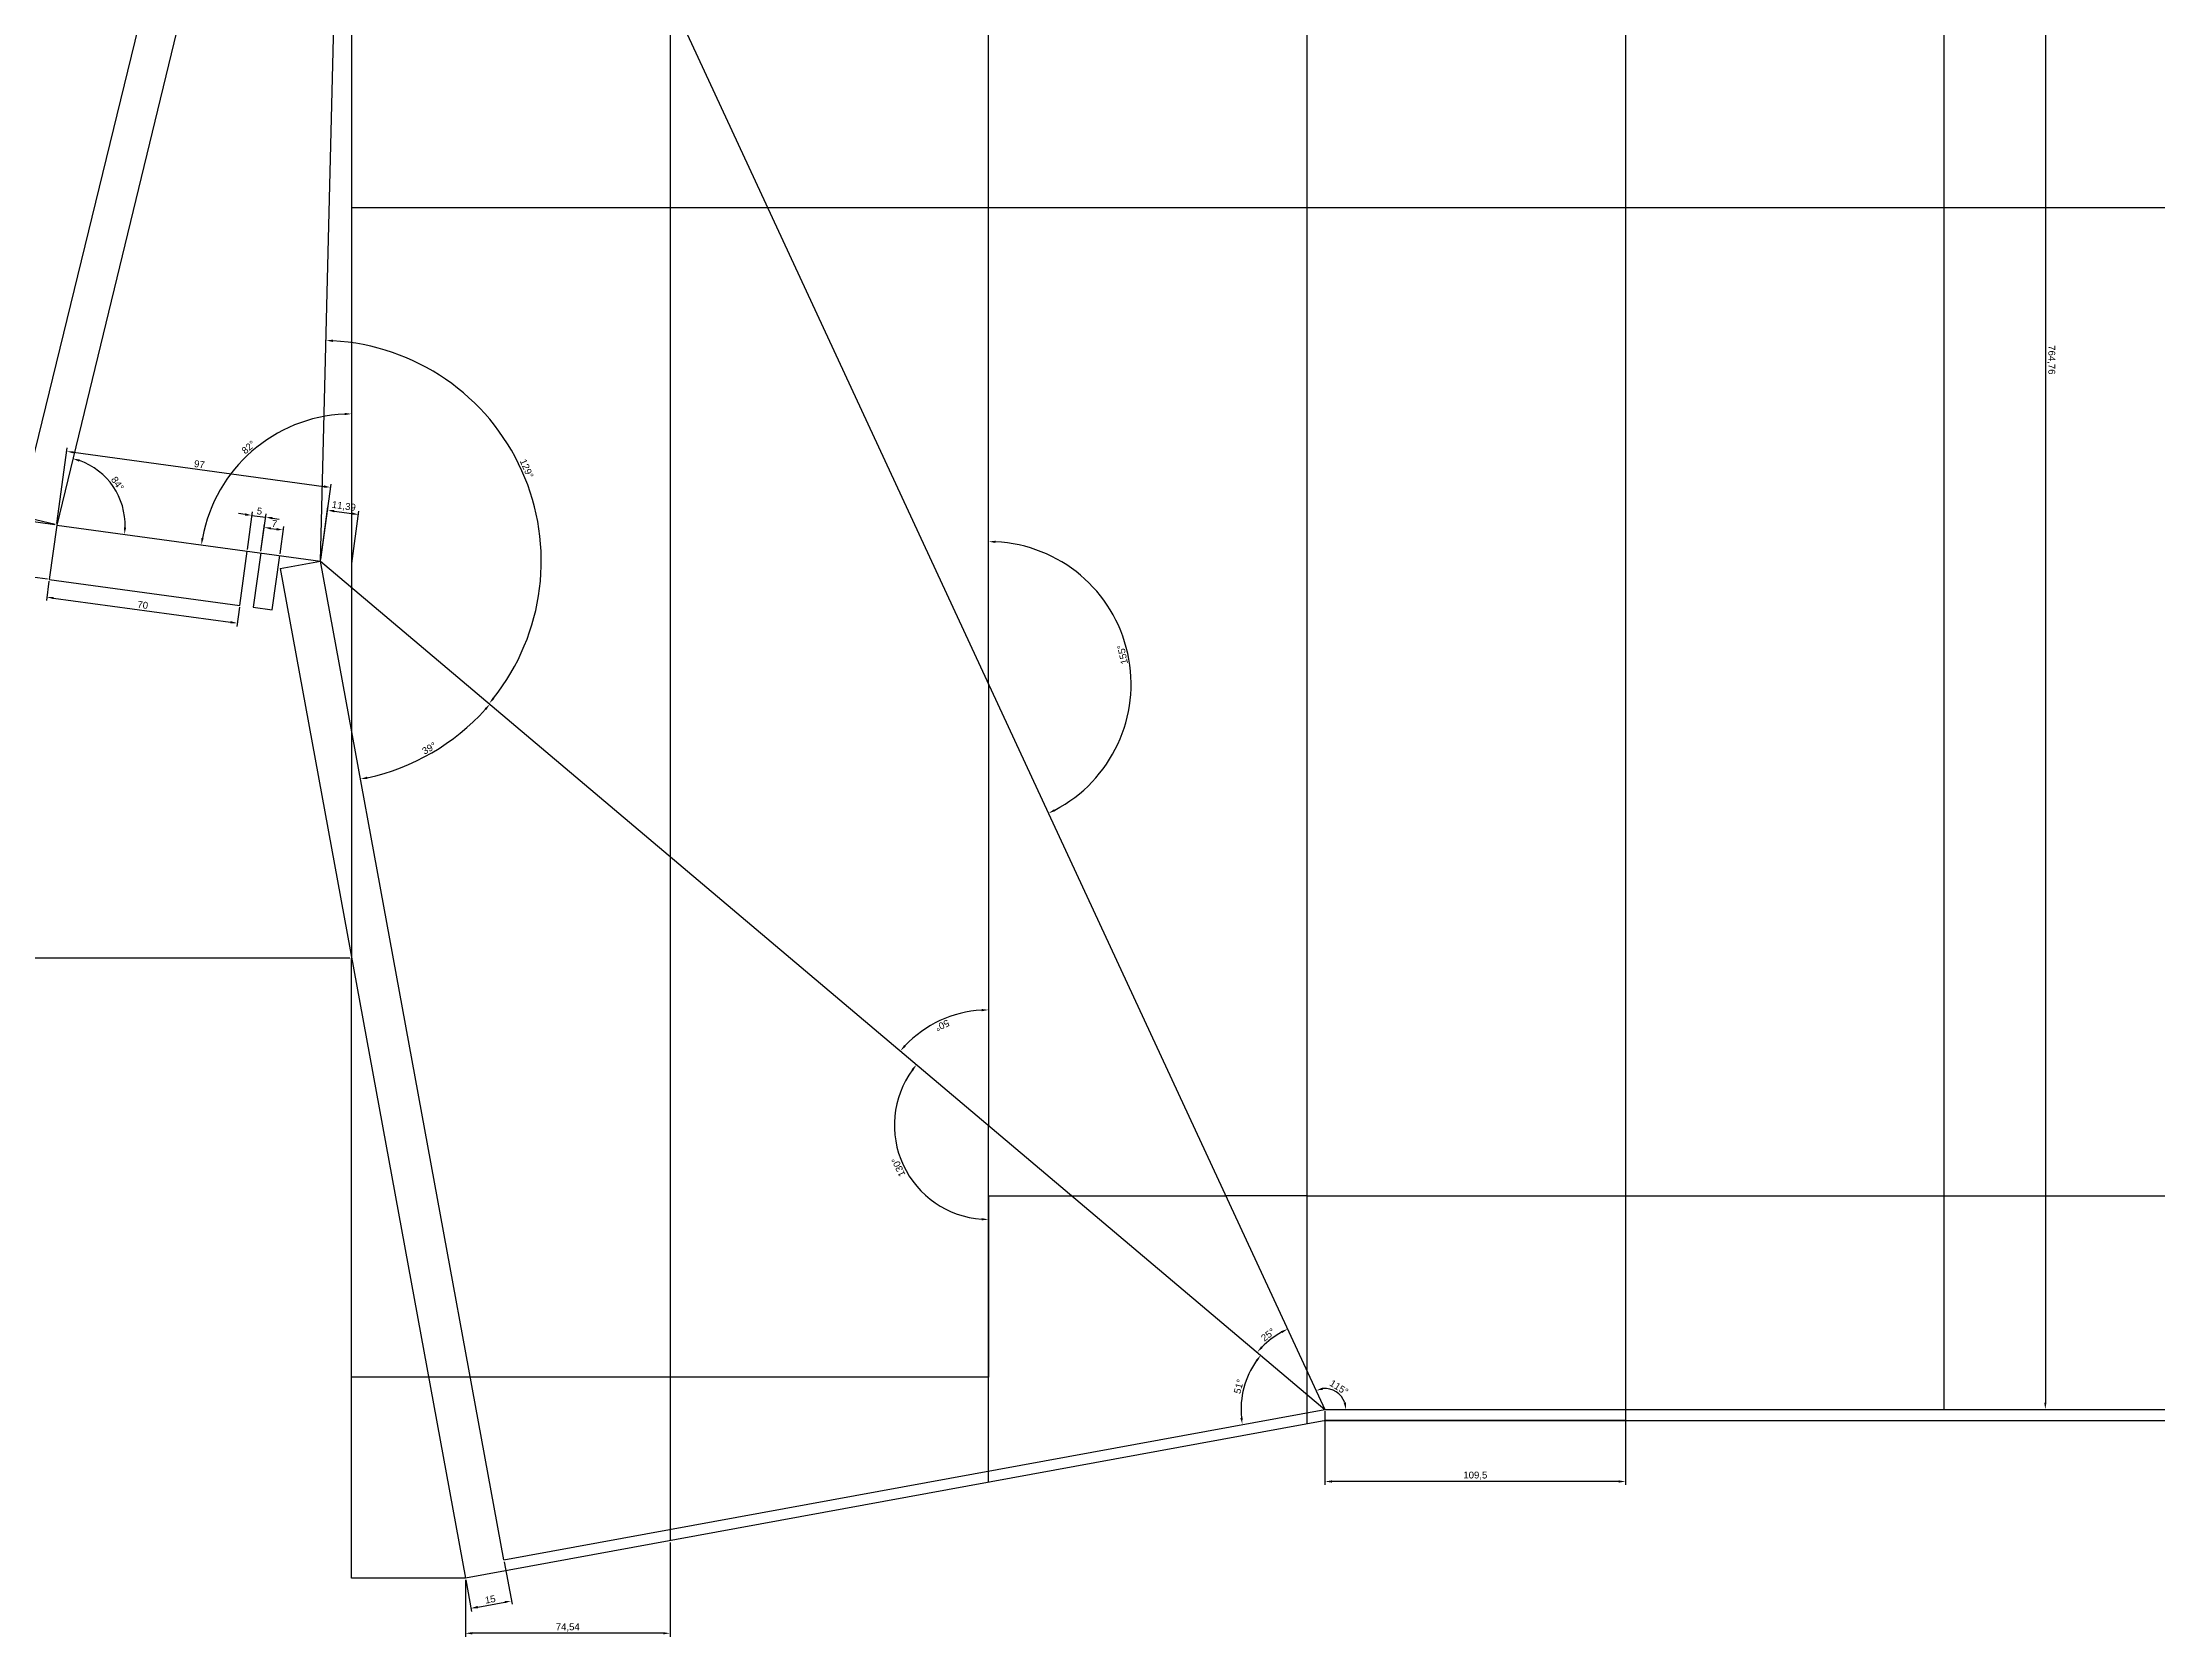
# Model space of a CAD drawing. Header units: millimetres. Extents: x -1487 to 2622, y -1920 to 1543.
# Drawn here: x -116 to 654, y -1917 to -1337 of the extents above; entities that cross this region are included whole.
import ezdxf

# ---------------------------------------------------------------- set-up
doc = ezdxf.new("R2010")
doc.units = ezdxf.units.MM
for name, color, linetype in [('bryła5', 122, 'Continuous'), ('kalenice2', 130, 'Continuous'), ('linia zalamania', 84, 'Continuous')]:
    doc.layers.add(name, color=color, linetype=linetype)
for name, color, linetype, transparency in [('obecna przycieta szmata', 211, 'Continuous', 0.6), ('szwy5.s', 170, 'Continuous', 0.6), ('szwy5.s-wymiary', 140, 'Continuous', 0.6)]:
    doc.layers.add(name, color=color, linetype=linetype, transparency=transparency)
doc.styles.get("Standard").update_dxf_attribs({"font": 'arial.ttf'})
doc.dimstyles.new('ISO-25', dxfattribs={"dimtxt": 2.5, "dimasz": 2.5, "dimexe": 1.25, "dimexo": 0.625, "dimtad": 1, "dimtxsty": 'Standard', "dimcen": 2.5, "dimadec": 0, "dimazin": 0, "dimtfac": 1, "dimtmove": 0, "dimatfit": 3, "dimfxl": 1, "dimarcsym": 0})

# ---------------------------------------------------------------- blocks, each defined once
blk = doc.blocks.new('*D5')
at = {"layer": 'szwy5.s-wymiary', "color": 0, "lineweight": -2, "transparency": 16777216}
blk.add_arc((228.67, -1570.36), 51.88, 297.63125, 87.23851, dxfattribs=at)
at = {"layer": 'szwy5.s-wymiary', "color": 0, "transparency": 16777216}
for points in [[(231.16, -1518.96), (231.18, -1518.13), (228.67, -1518.48)], [(252.91, -1616.69), (252.54, -1615.95), (250.48, -1617.42)]]:
    blk.add_solid(points, dxfattribs=at)
at = {"layer": 'szwy5.s-wymiary', "color": 0, "transparency": 16777216, "insert": (277.47, -1559.6), "char_height": 2.5, "attachment_point": 5, "rotation": 102.43488}
blk.add_mtext('155°', dxfattribs=at)
blk = doc.blocks.new('*D8')
at = {"layer": 'szwy5.s-wymiary', "color": 0, "lineweight": -2, "transparency": 16777216}
blk.add_arc((228.67, -1731.12), 42.05, 93.40727, 136.39731, dxfattribs=at)
at = {"layer": 'szwy5.s-wymiary', "color": 0, "transparency": 16777216}
for points in [[(226.16, -1688.74), (226.18, -1689.57), (228.67, -1689.08)], [(198.53, -1702.41), (197.91, -1701.85), (196.55, -1703.99)]]:
    blk.add_solid(points, dxfattribs=at)
at = {"layer": 'szwy5.s-wymiary', "color": 0, "transparency": 16777216, "insert": (211.76, -1694.71), "char_height": 2.5, "attachment_point": 5, "rotation": 204.90229}
blk.add_mtext('50°', dxfattribs=at)
blk = doc.blocks.new('*D22')
at = {"layer": 'szwy5.s-wymiary', "color": 0, "lineweight": -2, "transparency": 16777216}
for p, q in [((577.29, -1069.87), (614.76, -1069.87)), ((613.51, -1072.37), (613.51, -1832.13)), ((577.29, -1834.63), (614.76, -1834.63))]:
    blk.add_line(p, q, dxfattribs=at)
at = {"layer": 'szwy5.s-wymiary', "color": 0, "transparency": 16777216}
for points in [[(613.92, -1072.37), (613.09, -1072.37), (613.51, -1069.87)], [(613.92, -1832.13), (613.09, -1832.13), (613.51, -1834.63)]]:
    blk.add_solid(points, dxfattribs=at)
at = {"layer": 'szwy5.s-wymiary', "color": 0, "transparency": 16777216, "insert": (615.63, -1452.25), "char_height": 2.5, "attachment_point": 5, "rotation": 270}
blk.add_mtext('764,76', dxfattribs=at)
blk = doc.blocks.new('*D25')
at = {"layer": 'szwy5.s-wymiary', "color": 0, "lineweight": -2, "transparency": 16777216}
blk.add_arc((228.67, -1731.12), 34.31, 143.98048, 265.82409, dxfattribs=at)
at = {"layer": 'szwy5.s-wymiary', "color": 0, "transparency": 16777216}
for points in [[(200.59, -1710.69), (201.24, -1711.21), (202.46, -1708.98)], [(226.18, -1764.93), (226.15, -1765.76), (228.67, -1765.43)]]:
    blk.add_solid(points, dxfattribs=at)
at = {"layer": 'szwy5.s-wymiary', "color": 0, "transparency": 16777216, "insert": (195.82, -1746.37), "char_height": 2.5, "attachment_point": 5, "rotation": 114.90229}
blk.add_mtext('130°', dxfattribs=at)
blk = doc.blocks.new('*D30')
at = {"layer": 'szwy5.s-wymiary', "color": 0, "lineweight": -2, "transparency": 16777216}
for p, q in [((52.27, -1890.11), (55.12, -1905.61)), ((38.24, -1896.75), (40.36, -1908.32)), ((42.6, -1906.64), (52.43, -1904.84))]:
    blk.add_line(p, q, dxfattribs=at)
at = {"layer": 'szwy5.s-wymiary', "color": 0, "transparency": 16777216}
for points in [[(42.52, -1906.23), (42.67, -1907.05), (40.14, -1907.09)], [(52.36, -1904.43), (52.51, -1905.25), (54.89, -1904.39)]]:
    blk.add_solid(points, dxfattribs=at)
at = {"layer": 'szwy5.s-wymiary', "color": 0, "transparency": 16777216, "insert": (47.17, -1903.87), "char_height": 2.5, "attachment_point": 5, "rotation": 10.39731}
blk.add_mtext('15', dxfattribs=at)
blk = doc.blocks.new('*D43')
at = {"layer": 'szwy5.s-wymiary', "color": 0, "lineweight": -2, "transparency": 16777216}
for p, q in [((351.17, -1835.25), (351.17, -1862.14)), ((460.67, -1835.25), (460.67, -1862.14)), ((458.17, -1860.89), (353.67, -1860.89))]:
    blk.add_line(p, q, dxfattribs=at)
at = {"layer": 'szwy5.s-wymiary', "color": 0, "transparency": 16777216}
for points in [[(353.67, -1860.48), (353.67, -1861.31), (351.17, -1860.89)], [(458.17, -1860.48), (458.17, -1861.31), (460.67, -1860.89)]]:
    blk.add_solid(points, dxfattribs=at)
at = {"layer": 'szwy5.s-wymiary', "color": 0, "transparency": 16777216, "insert": (405.92, -1858.77), "char_height": 2.5, "attachment_point": 5}
blk.add_mtext('109,5', dxfattribs=at)
blk = doc.blocks.new('*D44')
at = {"layer": 'szwy5.s-wymiary', "color": 0, "lineweight": -2, "transparency": 16777216}
for p, q in [((112.67, -1883.08), (112.67, -1917.44)), ((38.13, -1896.76), (38.13, -1917.44)), ((110.17, -1916.19), (40.63, -1916.19))]:
    blk.add_line(p, q, dxfattribs=at)
at = {"layer": 'szwy5.s-wymiary', "color": 0, "transparency": 16777216}
for points in [[(40.63, -1915.78), (40.63, -1916.61), (38.13, -1916.19)], [(110.17, -1915.78), (110.17, -1916.61), (112.67, -1916.19)]]:
    blk.add_solid(points, dxfattribs=at)
at = {"layer": 'szwy5.s-wymiary', "color": 0, "transparency": 16777216, "insert": (75.4, -1914.07), "char_height": 2.5, "attachment_point": 5}
blk.add_mtext('74,54', dxfattribs=at)
blk = doc.blocks.new('*D45')
at = {"layer": 'szwy5.s-wymiary', "color": 0, "lineweight": -2, "transparency": 16777216}
for p, q in [((-3.96, -1069.87), (-166.54, -1069.87)), ((-165.29, -1072.37), (-165.29, -1667.68)), ((-3.96, -1670.18), (-166.54, -1670.18))]:
    blk.add_line(p, q, dxfattribs=at)
at = {"layer": 'szwy5.s-wymiary', "color": 0, "transparency": 16777216}
for points in [[(-165.7, -1072.37), (-164.87, -1072.37), (-165.29, -1069.87)], [(-165.7, -1667.68), (-164.87, -1667.68), (-165.29, -1670.18)]]:
    blk.add_solid(points, dxfattribs=at)
at = {"layer": 'szwy5.s-wymiary', "color": 0, "transparency": 16777216, "insert": (-167.41, -1370.02), "char_height": 2.5, "attachment_point": 5, "rotation": 90}
blk.add_mtext('600,31', dxfattribs=at)
blk = doc.blocks.new('*D46')
at = {"layer": 'szwy5.s-wymiary', "color": 0, "lineweight": -2, "transparency": 16777216}
blk.add_arc((351.17, -1834.63), 30.58, 144.49034, 185.71154, dxfattribs=at)
at = {"layer": 'szwy5.s-wymiary', "color": 0, "transparency": 16777216}
for points in [[(325.95, -1816.61), (326.6, -1817.12), (327.81, -1814.89)], [(321.15, -1837.61), (320.33, -1837.73), (321.09, -1840.15)]]:
    blk.add_solid(points, dxfattribs=at)
at = {"layer": 'szwy5.s-wymiary', "color": 0, "transparency": 16777216, "insert": (319.78, -1826.28), "char_height": 2.5, "attachment_point": 5, "rotation": 75.10094}
blk.add_mtext('51°', dxfattribs=at)
blk = doc.blocks.new('*D47')
at = {"layer": 'szwy5.s-wymiary', "color": 0, "lineweight": -2, "transparency": 16777216}
blk.add_arc((351.17, -1834.63), 32.29, 119.3067, 135.36764, dxfattribs=at)
at = {"layer": 'szwy5.s-wymiary', "color": 0, "transparency": 16777216}
for points in [[(335.17, -1806.1), (335.55, -1806.84), (337.59, -1805.33)], [(328.49, -1812.22), (327.88, -1811.66), (326.5, -1813.79)]]:
    blk.add_solid(points, dxfattribs=at)
at = {"layer": 'szwy5.s-wymiary', "color": 0, "transparency": 16777216, "insert": (330.43, -1807.44), "char_height": 2.5, "attachment_point": 5, "rotation": 37.33717}
blk.add_mtext('25°', dxfattribs=at)
blk = doc.blocks.new('*D50')
at = {"layer": 'szwy5.s-wymiary', "color": 0, "lineweight": -2, "transparency": 16777216}
blk.add_arc((858.17, -1834.63), 13.21, 75.98867, 169.14157, dxfattribs=at)
at = {"layer": 'szwy5.s-wymiary', "color": 0, "transparency": 16777216}
for points in [[(861.5, -1821.42), (861.23, -1822.2), (863.72, -1822.64)], [(845.61, -1832.18), (844.78, -1832.1), (844.96, -1834.63)]]:
    blk.add_solid(points, dxfattribs=at)
at = {"layer": 'szwy5.s-wymiary', "color": 0, "transparency": 16777216, "insert": (850.03, -1821.89), "char_height": 2.5, "attachment_point": 5, "rotation": 32.56512}
blk.add_mtext('115°', dxfattribs=at)
blk = doc.blocks.new('*D51')
at = {"layer": 'szwy5.s-wymiary', "color": 0, "lineweight": -2, "transparency": 16777216}
blk.add_arc((351.17, -1834.63), 7.6, 18.92157, 95.94819, dxfattribs=at)
at = {"layer": 'szwy5.s-wymiary', "color": 0, "transparency": 16777216}
for points in [[(350.49, -1827.47), (350.27, -1826.66), (347.97, -1827.73)], [(358.77, -1832.09), (357.95, -1832.23), (358.77, -1834.63)]]:
    blk.add_solid(points, dxfattribs=at)
at = {"layer": 'szwy5.s-wymiary', "color": 0, "transparency": 16777216, "insert": (356.28, -1826.62), "char_height": 2.5, "attachment_point": 5, "rotation": 327.43488}
blk.add_mtext('115°', dxfattribs=at)
blk = doc.blocks.new('*D52')
at = {"layer": 'szwy5.s-wymiary', "color": 0, "lineweight": -2, "transparency": 16777216}
blk.add_arc((-14.62, -1525.57), 80.73, 282.17172, 318.03016, dxfattribs=at)
at = {"layer": 'szwy5.s-wymiary', "color": 0, "transparency": 16777216}
for points in [[(45.09, -1579.28), (45.72, -1579.83), (47.05, -1577.67)], [(2.49, -1604.89), (2.32, -1604.07), (-0.05, -1604.97)]]:
    blk.add_solid(points, dxfattribs=at)
at = {"layer": 'szwy5.s-wymiary', "color": 0, "transparency": 16777216, "insert": (24.92, -1593.76), "char_height": 2.5, "attachment_point": 5, "rotation": 30.10094}
blk.add_mtext('39°', dxfattribs=at)
blk = doc.blocks.new('*D53')
at = {"layer": 'szwy5.s-wymiary', "color": 0, "lineweight": -2, "transparency": 16777216}
blk.add_arc((-14.62, -1525.57), 80.39, 321.58635, 86.79985, dxfattribs=at)
at = {"layer": 'szwy5.s-wymiary', "color": 0, "transparency": 16777216}
for points in [[(-10.15, -1445.71), (-10.11, -1444.88), (-12.63, -1445.2)], [(48.7, -1575.78), (48.05, -1575.26), (46.79, -1577.45)]]:
    blk.add_solid(points, dxfattribs=at)
at = {"layer": 'szwy5.s-wymiary', "color": 0, "transparency": 16777216, "insert": (60.45, -1491.84), "char_height": 2.5, "attachment_point": 5, "rotation": 294.1931}
blk.add_mtext('129°', dxfattribs=at)
blk = doc.blocks.new('*D54')
at = {"layer": 'szwy5.s-wymiary', "color": 0, "lineweight": -2, "transparency": 16777216}
blk.add_arc((-3.33, -1069.87), 106.27, 296.21769, 358.65207, dxfattribs=at)
at = {"layer": 'szwy5.s-wymiary', "color": 0, "transparency": 16777216}
for points in [[(102.49, -1072.36), (103.32, -1072.37), (102.94, -1069.87)], [(43.79, -1165.58), (43.43, -1164.83), (41.36, -1166.28)]]:
    blk.add_solid(points, dxfattribs=at)
at = {"layer": 'szwy5.s-wymiary', "color": 0, "transparency": 16777216, "insert": (84.63, -1126.04), "char_height": 2.5, "attachment_point": 5, "rotation": 57.43488}
blk.add_mtext('65°', dxfattribs=at)
blk = doc.blocks.new('*D55')
at = {"layer": 'szwy5.s-wymiary', "color": 0, "lineweight": -2, "transparency": 16777216}
blk.add_arc((-3.33, -1069.87), 140, 271.02313, 293.84662, dxfattribs=at)
at = {"layer": 'szwy5.s-wymiary', "color": 0, "transparency": 16777216}
for points in [[(53.1, -1197.54), (53.44, -1198.3), (55.55, -1196.89)], [(-0.83, -1210.26), (-0.84, -1209.43), (-3.33, -1209.87)]]:
    blk.add_solid(points, dxfattribs=at)
at = {"layer": 'szwy5.s-wymiary', "color": 0, "transparency": 16777216, "insert": (26.4, -1204.73), "char_height": 2.5, "attachment_point": 5, "rotation": 12.43488}
blk.add_mtext('25°', dxfattribs=at)
blk = doc.blocks.new('*D56')
at = {"layer": 'szwy5.s-wymiary', "color": 0, "lineweight": -2, "transparency": 16777216}
blk.add_arc((-3.33, -1069.87), 163.08, 269.45998, 293.99141, dxfattribs=at)
at = {"layer": 'szwy5.s-wymiary', "color": 0, "transparency": 16777216}
for points in [[(62.8, -1218.48), (63.15, -1219.24), (65.25, -1217.82)], [(-4.88, -1233.36), (-4.86, -1232.52), (-7.37, -1232.9)]]:
    blk.add_solid(points, dxfattribs=at)
at = {"layer": 'szwy5.s-wymiary', "color": 0, "transparency": 16777216, "insert": (29.42, -1227.68), "char_height": 2.5, "attachment_point": 5, "rotation": 11.72569}
blk.add_mtext('26°', dxfattribs=at)
blk = doc.blocks.new('*D57')
at = {"layer": 'szwy5.s-wymiary', "color": 0, "lineweight": -2, "transparency": 16777216}
blk.add_arc((1212.67, -1069.87), 21.74, 186.59116, 238.53908, dxfattribs=at)
at = {"layer": 'szwy5.s-wymiary', "color": 0, "transparency": 16777216}
for points in [[(1190.65, -1072.39), (1191.48, -1072.34), (1190.92, -1069.87)], [(1201.51, -1088.05), (1201.12, -1088.78), (1203.52, -1089.59)]]:
    blk.add_solid(points, dxfattribs=at)
at = {"layer": 'szwy5.s-wymiary', "color": 0, "transparency": 16777216, "insert": (1195.94, -1080.55), "char_height": 2.5, "attachment_point": 5, "rotation": 302.56512}
blk.add_mtext('65°', dxfattribs=at)
blk = doc.blocks.new('*D62')
at = {"layer": 'szwy5.s-wymiary', "color": 0, "lineweight": -2, "transparency": 16777216}
for p, q in [((-111.34, -1512.35), (-135.31, -1509.08)), ((-134.41, -1511.73), (-136.44, -1526.59)), ((-114.05, -1532.17), (-138.02, -1528.9))]:
    blk.add_line(p, q, dxfattribs=at)
at = {"layer": 'szwy5.s-wymiary', "color": 0, "transparency": 16777216}
for points in [[(-134, -1511.78), (-134.83, -1511.67), (-134.07, -1509.25)], [(-136.03, -1526.64), (-136.86, -1526.53), (-136.78, -1529.06)]]:
    blk.add_solid(points, dxfattribs=at)
at = {"layer": 'szwy5.s-wymiary', "color": 0, "transparency": 16777216, "insert": (-133.54, -1519.41), "char_height": 2.5, "attachment_point": 5, "rotation": 262.22109}
blk.add_mtext('20', dxfattribs=at)
blk = doc.blocks.new('*D63')
at = {"layer": 'szwy5.s-wymiary', "color": 0, "lineweight": -2, "transparency": 16777216}
for p, q in [((-113.52, -1532.87), (-114.48, -1539.92)), ((-111.83, -1539.02), (-47.43, -1547.82)), ((-44.16, -1542.35), (-45.12, -1549.4))]:
    blk.add_line(p, q, dxfattribs=at)
at = {"layer": 'szwy5.s-wymiary', "color": 0, "transparency": 16777216}
for points in [[(-111.78, -1538.61), (-111.89, -1539.44), (-114.31, -1538.69)], [(-47.37, -1547.41), (-47.49, -1548.24), (-44.95, -1548.16)]]:
    blk.add_solid(points, dxfattribs=at)
at = {"layer": 'szwy5.s-wymiary', "color": 0, "transparency": 16777216, "insert": (-79.37, -1541.54), "char_height": 2.5, "attachment_point": 5, "rotation": 352.22109}
blk.add_mtext('70', dxfattribs=at)
blk = doc.blocks.new('*D64')
at = {"layer": 'szwy5.s-wymiary', "color": 0, "lineweight": -2, "transparency": 16777216}
for p, q in [((-36.33, -1521.97), (-34.98, -1512.06)), ((-32.67, -1513.64), (-30.69, -1513.91)), ((-29.39, -1522.92), (-28.04, -1513.01))]:
    blk.add_line(p, q, dxfattribs=at)
at = {"layer": 'szwy5.s-wymiary', "color": 0, "transparency": 16777216}
for points in [[(-32.61, -1513.23), (-32.72, -1514.05), (-35.15, -1513.3)], [(-30.63, -1513.5), (-30.74, -1514.33), (-28.21, -1514.25)]]:
    blk.add_solid(points, dxfattribs=at)
at = {"layer": 'szwy5.s-wymiary', "color": 0, "transparency": 16777216, "insert": (-31.42, -1511.92), "char_height": 2.5, "attachment_point": 5, "rotation": 352.22109}
blk.add_mtext('7', dxfattribs=at)
blk = doc.blocks.new('*D65')
at = {"layer": 'szwy5.s-wymiary', "color": 0, "lineweight": -2, "transparency": 16777216}
for p, q in [((-42.07, -1508.57), (-44.55, -1508.23)), ((-41.28, -1521.29), (-39.42, -1507.67)), ((-39.59, -1508.91), (-34.64, -1509.59)), ((-36.33, -1521.97), (-34.47, -1508.35)), ((-32.16, -1509.93), (-29.68, -1510.26))]:
    blk.add_line(p, q, dxfattribs=at)
at = {"layer": 'szwy5.s-wymiary', "color": 0, "transparency": 16777216}
for points in [[(-42.01, -1508.16), (-42.13, -1508.99), (-39.59, -1508.91)], [(-32.1, -1509.51), (-32.22, -1510.34), (-34.64, -1509.59)]]:
    blk.add_solid(points, dxfattribs=at)
at = {"layer": 'szwy5.s-wymiary', "color": 0, "transparency": 16777216, "insert": (-36.86, -1507.37), "char_height": 2.5, "attachment_point": 5, "rotation": 352.22109}
blk.add_mtext('5', dxfattribs=at)
blk = doc.blocks.new('*D66')
at = {"layer": 'szwy5.s-wymiary', "color": 0, "lineweight": -2, "transparency": 16777216}
blk.add_arc((-3.33, -1069.87), 142.04, 257.36918, 268.99153, dxfattribs=at)
at = {"layer": 'szwy5.s-wymiary', "color": 0, "transparency": 16777216}
for points in [[(-34.49, -1208.87), (-34.3, -1208.06), (-36.83, -1207.9)], [(-5.83, -1211.47), (-5.84, -1212.3), (-3.33, -1211.9)]]:
    blk.add_solid(points, dxfattribs=at)
at = {"layer": 'szwy5.s-wymiary', "color": 0, "transparency": 16777216, "insert": (-19.98, -1209.03), "char_height": 2.5, "attachment_point": 5, "rotation": 353.18035}
blk.add_mtext('14°', dxfattribs=at)
blk = doc.blocks.new('*D67')
at = {"layer": 'szwy5.s-wymiary', "color": 0, "lineweight": -2, "transparency": 16777216}
blk.add_arc((-3.33, -1069.87), 165.15, 257.22805, 267.71429, dxfattribs=at)
at = {"layer": 'szwy5.s-wymiary', "color": 0, "transparency": 16777216}
for points in [[(-39.94, -1231.34), (-39.75, -1230.52), (-42.28, -1230.36)], [(-9.91, -1234.47), (-9.93, -1235.3), (-7.42, -1234.97)]]:
    blk.add_solid(points, dxfattribs=at)
at = {"layer": 'szwy5.s-wymiary', "color": 0, "transparency": 16777216, "insert": (-24.73, -1231.73), "char_height": 2.5, "attachment_point": 5, "rotation": 352.47117}
blk.add_mtext('12°', dxfattribs=at)
blk = doc.blocks.new('*D68')
at = {"layer": 'szwy5.s-wymiary', "color": 0, "lineweight": -2, "transparency": 16777216}
for p, q in [((-123.73, -1506.69), (-16.9, -1068.98)), ((-3.32, -1069.72), (-17.52, -1066.25)), ((-111.33, -1512.29), (-125.54, -1508.82))]:
    blk.add_line(p, q, dxfattribs=at)
at = {"layer": 'szwy5.s-wymiary', "color": 0, "transparency": 16777216}
for points in [[(-17.3, -1068.88), (-16.49, -1069.08), (-16.31, -1066.55)], [(-124.13, -1506.59), (-123.32, -1506.79), (-124.32, -1509.12)]]:
    blk.add_solid(points, dxfattribs=at)
at = {"layer": 'szwy5.s-wymiary', "color": 0, "transparency": 16777216, "insert": (-72.38, -1287.33), "char_height": 2.5, "attachment_point": 5, "rotation": 76.28432}
blk.add_mtext('455,56', dxfattribs=at)
blk = doc.blocks.new('*D69')
at = {"layer": 'szwy5.s-wymiary', "color": 0, "lineweight": -2, "transparency": 16777216}
for p, q in [((-110.64, -1511.82), (-106.89, -1484.35)), ((-104.58, -1485.92), (-13.43, -1498.38)), ((-14.53, -1524.95), (-10.78, -1497.48))]:
    blk.add_line(p, q, dxfattribs=at)
at = {"layer": 'szwy5.s-wymiary', "color": 0, "transparency": 16777216}
for points in [[(-104.52, -1485.51), (-104.63, -1486.34), (-107.06, -1485.59)], [(-13.37, -1497.96), (-13.48, -1498.79), (-10.95, -1498.71)]]:
    blk.add_solid(points, dxfattribs=at)
at = {"layer": 'szwy5.s-wymiary', "color": 0, "transparency": 16777216, "insert": (-58.74, -1490.27), "char_height": 2.5, "attachment_point": 5, "rotation": 352.22109}
blk.add_mtext('97', dxfattribs=at)
blk = doc.blocks.new('*D70')
at = {"layer": 'szwy5.s-wymiary', "color": 0, "lineweight": -2, "transparency": 16777216}
blk.add_arc((-110.72, -1512.44), 24.92, 357.97099, 70.61082, dxfattribs=at)
at = {"layer": 'szwy5.s-wymiary', "color": 0, "transparency": 16777216}
for points in [[(-102.57, -1489.33), (-102.33, -1488.53), (-104.85, -1488.22)], [(-85.4, -1513.36), (-86.23, -1513.29), (-86.03, -1515.81)]]:
    blk.add_solid(points, dxfattribs=at)
at = {"layer": 'szwy5.s-wymiary', "color": 0, "transparency": 16777216, "insert": (-88.56, -1497.33), "char_height": 2.5, "attachment_point": 5, "rotation": 304.2909}
blk.add_mtext('84°', dxfattribs=at)
blk = doc.blocks.new('*D71')
at = {"layer": 'szwy5.s-wymiary', "color": 0, "lineweight": -2, "transparency": 16777216}
blk.add_arc((-3.33, -1527.11), 55.19, 92.59549, 169.6256, dxfattribs=at)
at = {"layer": 'szwy5.s-wymiary', "color": 0, "transparency": 16777216}
for points in [[(-5.84, -1471.56), (-5.82, -1472.39), (-3.33, -1471.92)], [(-57.21, -1517.24), (-58.03, -1517.1), (-58.02, -1519.64)]]:
    blk.add_solid(points, dxfattribs=at)
at = {"layer": 'szwy5.s-wymiary', "color": 0, "transparency": 16777216, "insert": (-40.87, -1484.09), "char_height": 2.5, "attachment_point": 5, "rotation": 41.11055}
blk.add_mtext('82°', dxfattribs=at)
blk = doc.blocks.new('*D72')
at = {"layer": 'szwy5.s-wymiary', "color": 0, "lineweight": -2, "transparency": 16777216}
for p, q in [((-14.53, -1524.95), (-11.92, -1505.8)), ((-9.61, -1507.38), (-3.28, -1508.24)), ((-3.25, -1526.49), (-0.63, -1507.34))]:
    blk.add_line(p, q, dxfattribs=at)
at = {"layer": 'szwy5.s-wymiary', "color": 0, "transparency": 16777216}
for points in [[(-9.55, -1506.96), (-9.66, -1507.79), (-12.09, -1507.04)], [(-3.22, -1507.83), (-3.34, -1508.65), (-0.8, -1508.58)]]:
    blk.add_solid(points, dxfattribs=at)
at = {"layer": 'szwy5.s-wymiary', "color": 0, "transparency": 16777216, "insert": (-6.16, -1505.7), "char_height": 2.5, "attachment_point": 5, "rotation": 352.22109}
blk.add_mtext('11,39', dxfattribs=at)

msp = doc.modelspace()

# ---------------------------------------------------------------- linework, layer by layer
at = {"layer": 'bryła5', "transparency": 33554687, "extrusion": (0.097995, 0.717344, 0.689793)}
for p, q in [((-3.333, -1069.867, 0), (-110.724, -1512.439, 0)), ((-110.724, -1512.439, 0), (-14.617, -1525.568, 0))]:
    msp.add_line(p, q, dxfattribs=at)
at = {"layer": 'bryła5', "transparency": 33554687, "extrusion": (-0.67437, 0.086417, 0.733319)}
msp.add_line((-14.617, -1525.568, 0), (-3.333, -1069.867), dxfattribs=at)
at = {"layer": 'bryła5', "transparency": 33554687, "extrusion": (0.009492, 0.069485, 0.997538)}
msp.add_line((-14.617, -1525.568, 0), (-3.333, -1069.867, 0), dxfattribs=at)
at = {"layer": 'bryła5', "transparency": 33554687, "extrusion": (-0.395107, 0.729554, 0.558249)}
msp.add_line((-14.617, -1525.568, 0), (351.167, -1834.629, 0), dxfattribs=at)
at = {"layer": 'bryła5', "transparency": 33554687, "extrusion": (-0.133346, 0.726737, 0.673849)}
msp.add_line((52.158, -1889.492, 0), (-14.617, -1525.568, 0), dxfattribs=at)
at = {"layer": 'bryła5', "transparency": 33554687, "extrusion": (1.16335e-12, -2.27944e-12, -1)}
msp.add_line((52.158, -1889.492, 0), (351.167, -1834.629), dxfattribs=at)
at = {"layer": 'kalenice2', "transparency": 33554687, "extrusion": (-8.29252e-11, -7.21816e-11, -1)}
msp.add_line((148.245, -1396.867, 0), (-3.333, -1396.867, 0), dxfattribs=at)
at = {"layer": 'kalenice2', "transparency": 33554687, "extrusion": (1.03666e-13, -2.61458e-14, -1)}
msp.add_line((1061.088, -1396.867, 0), (148.245, -1396.867), dxfattribs=at)
at = {"layer": 'linia zalamania'}
for p, q in [((-3.333, -1069.867), (351.167, -1834.629)), ((351.167, -1834.629), (858.167, -1834.629))]:
    msp.add_line(p, q, dxfattribs=at)
at = {"layer": 'obecna przycieta szmata', "transparency": 33554687}
for p, q in [((228.667, -1756.867, 0), (259.133, -1756.867, 0)), ((228.667, -1756.867, 0), (228.667, -1822.867, 0)), ((344.667, -1756.867), (315.121, -1756.867)), ((24.683, -1822.867, 0), (-3.333, -1822.867, 0)), ((228.667, -1822.867, 0), (24.683, -1822.867, 0))]:
    msp.add_line(p, q, dxfattribs=at)
at = {"layer": 'obecna przycieta szmata', "transparency": 33554687, "extrusion": (-0.567542, -0.671704, 0.476139)}
msp.add_line((259.133, -1756.867, 0), (315.121, -1756.867, 0), dxfattribs=at)
at = {"layer": 'obecna przycieta szmata', "transparency": 33554687, "extrusion": (-0.679448, -0.314953, 0.662688)}
msp.add_line((344.667, -1756.867), (894.213, -1756.867), dxfattribs=at)
at = {"layer": 'szwy5.s', "transparency": 33554687, "extrusion": (-0.093364, -0.683445, 0.724007)}
for p, q in [((-3.333, -1069.867, 0), (-110.724, -1512.439, 0)), ((-110.724, -1512.439, 0), (-14.617, -1525.568, 0))]:
    msp.add_line(p, q, dxfattribs=at)
at = {"layer": 'szwy5.s', "transparency": 33554687, "extrusion": (0.679448, 0.314953, -0.662688)}
for p, q in [((-3.333, -1069.867, 0), (-3.333, -1535.101, 0)), ((112.667, -1320.113, 0), (112.667, -1633.113, 0)), ((228.667, -1570.36, 0), (228.667, -1731.125, 0)), ((344.667, -1829.137, 0), (344.667, -1820.606, 0))]:
    msp.add_line(p, q, dxfattribs=at)
at = {"layer": 'szwy5.s', "transparency": 33554687}
for p, q in [((228.667, -1570.36), (228.667, -1069.867)), ((344.667, -1820.606), (344.667, -1069.867)), ((-110.724, -1512.439, 0), (-113.431, -1532.255, 0)), ((-110.724, -1512.439, 0), (-14.617, -1525.568, 0)), ((-44.075, -1541.729, 0), (-41.368, -1521.913, 0)), ((-36.414, -1522.59, 0), (-39.121, -1542.406, 0)), ((-113.431, -1532.255, 0), (-44.075, -1541.729, 0)), ((-3.333, -1535.101, 0), (-3.333, -1670.177, 0)), ((-39.121, -1542.406, 0), (-32.186, -1543.354, 0)), ((112.667, -1633.113, 0), (112.667, -1882.457, 0)), ((228.667, -1861.172, 0), (228.667, -1731.125, 0)), ((344.667, -1839.888, 0), (344.667, -1829.137, 0))]:
    msp.add_line(p, q, dxfattribs=at)
at = {"layer": 'szwy5.s', "transparency": 33554687, "extrusion": (1.07969e-14, 0.912703, -0.408624)}
for p, q in [((460.667, -1069.867), (460.667, -1834.629)), ((576.667, -1834.629), (576.667, -1069.867))]:
    msp.add_line(p, q, dxfattribs=at)
at = {"layer": 'szwy5.s', "transparency": 33554687, "extrusion": (-7.65321e-11, -6.82361e-10, -1)}
for p, q in [((-32.186, -1543.354, 0), (-29.479, -1523.538, 0)), ((-29.37, -1528.275, 0), (-14.617, -1525.568, 0))]:
    msp.add_line(p, q, dxfattribs=at)
at = {"layer": 'szwy5.s', "transparency": 33554687, "extrusion": (-1.74906e-10, -1.46087e-10, -1)}
msp.add_line((-29.37, -1528.275, 0), (38.127, -1896.134, 0), dxfattribs=at)
at = {"layer": 'szwy5.s', "transparency": 33554559, "extrusion": (-1.74906e-10, -1.46087e-10, -1)}
for p, q in [((-3.333, -1896.134, 0), (-3.333, -1670.177, 0)), ((38.127, -1896.134, 0), (-3.333, -1896.134, 0))]:
    msp.add_line(p, q, dxfattribs=at)
at = {"layer": 'szwy5.s', "transparency": 33554687, "extrusion": (1.16335e-12, -2.27944e-12, -1)}
for p, q in [((351.531, -1838.629, 0), (38.127, -1896.134, 0)), ((460.667, -1838.629), (351.531, -1838.629, 0)), ((351.531, -1838.629, 0), (857.803, -1838.629, 0)), ((460.667, -1834.629), (460.667, -1838.629))]:
    msp.add_line(p, q, dxfattribs=at)

# ---------------------------------------------------------------- dimensions: what is measured, and where the dimension line sits
at = {"layer": 'szwy5.s-wymiary', "transparency": 33554687}
for base, p1, p2, angle, picture, middle in [((-165.286, -1670.177), (-3.333, -1069.867, 0), (-3.333, -1670.177, 0), 90, '*D45', (-167.413, -1370.022)), ((-16.307, -1066.548, 0), (-110.724, -1512.439, 0), (-2.708, -1069.867, 0), 76.28432, '*D68', (-72.381, -1287.33, 0)), ((-10.948, -1498.714, 0), (-110.724, -1512.439, 0), (-14.617, -1525.568, 0), 352.221094, '*D69', (-58.745, -1490.266, 0)), ((-0.802, -1508.58, 0), (-14.617, -1525.568, 0), (-3.333, -1527.109, 0), 352.221094, '*D72', (-6.156, -1505.701, 0))]:
    dim = msp.add_linear_dim(base=base, p1=p1, p2=p2, angle=angle, dimstyle='ISO-25', dxfattribs=at)
    dim.commit()
    dim.dimension.update_dxf_attribs({"geometry": picture, "text_midpoint": middle})
for base, line1, line2, picture, middle in [((-25.78, -1210.12), ((-3.333, -1069.867, 0), (-3.333, -1535.101, 0)), ((-3.333, -1069.867, 0), (-110.724, -1512.439, 0)), '*D66', (-19.976, -1209.033)), ((-30.777, -1232.72), ((-14.617, -1525.568, 0), (-3.333, -1069.867)), ((-3.333, -1069.867, 0), (-110.724, -1512.439, 0)), '*D67', (-24.726, -1231.729)), ((-87.345, -1503.806), ((-110.724, -1512.439, 0), (-14.617, -1525.568, 0)), ((-3.333, -1069.867, 0), (-110.724, -1512.439, 0)), '*D70', (-88.563, -1497.327, 0)), ((-28.739, -1478.112), ((-3.333, -1069.867, 0), (-3.333, -1535.101, 0)), ((-110.724, -1512.439, 0), (-14.617, -1525.568, 0)), '*D71', (-40.873, -1484.092, 0)), ((333.494, -1807.603), ((-3.333, -1069.867), (351.167, -1834.629)), ((-14.617, -1525.568, 0), (351.167, -1834.629, 0)), '*D47', (330.429, -1807.443)), ((65.687, -1521.738), ((-14.617, -1525.568, 0), (351.167, -1834.629, 0)), ((-14.617, -1525.568, 0), (-3.333, -1069.867)), '*D53', (60.451, -1491.842)), ((17.513, -1231.608), ((-14.617, -1525.568, 0), (-3.333, -1069.867)), ((-3.333, -1069.867), (351.167, -1834.629)), '*D56', (29.422, -1227.681)), ((357.135, -1829.916), ((351.167, -1834.629), (858.167, -1834.629)), ((-3.333, -1069.867), (351.167, -1834.629)), '*D51', (356.283, -1826.617)), ((73.853, -1142.91), ((-3.333, -1069.867), (1272.667, -1069.867)), ((-3.333, -1069.867), (351.167, -1834.629)), '*D54', (84.625, -1126.043)), ((16.853, -1208.407), ((-3.333, -1069.867, 0), (-3.333, -1535.101, 0)), ((-3.333, -1069.867), (351.167, -1834.629)), '*D55', (26.404, -1204.728)), ((1192.465, -1077.91), ((1212.667, -1069.867, 0), (858.167, -1834.629)), ((-3.333, -1069.867), (1272.667, -1069.867)), '*D57', (1195.944, -1080.547)), ((855.1, -1821.778), ((1212.667, -1069.867, 0), (858.167, -1834.629)), ((351.167, -1834.629), (858.167, -1834.629)), '*D50', (850.032, -1821.892)), ((323.089, -1822.519), ((52.158, -1889.492, 0), (351.167, -1834.629)), ((-14.617, -1525.568, 0), (351.167, -1834.629, 0)), '*D46', (319.78, -1826.278)), ((17.616, -1599.582), ((-14.617, -1525.568, 0), (351.167, -1834.629, 0)), ((52.158, -1889.492, 0), (-14.617, -1525.568, 0)), '*D52', (24.917, -1593.764))]:
    dim = msp.add_angular_dim_2l(base=base, line1=line1, line2=line2, dimstyle='ISO-25', dxfattribs=at)
    dim.commit()
    dim.dimension.update_dxf_attribs({"geometry": picture, "text_midpoint": middle})
at = {"layer": 'szwy5.s-wymiary', "color": 152, "true_color": 0x2776bb, "transparency": 33554687}
for base, line1, line2, picture, middle in [((279.125, -1582.4), ((351.167, -1834.629), (-3.333, -1069.867)), ((228.667, -1834.629), (228.667, -1069.867)), '*D5', (277.468, -1559.599)), ((216.654, -1690.832), ((228.667, -1570.36, 0), (228.667, -1731.125, 0)), ((-14.617, -1525.568, 0), (351.167, -1834.629, 0)), '*D8', (211.763, -1694.713, 0)), ((194.411, -1733.042), ((-14.617, -1525.568, 0), (351.167, -1834.629, 0)), ((228.667, -1891.89, 0), (228.667, -1731.125, 0)), '*D25', (195.822, -1746.372, 0))]:
    dim = msp.add_angular_dim_2l(base=base, line1=line1, line2=line2, dimstyle='ISO-25', dxfattribs=at)
    dim.commit()
    dim.dimension.update_dxf_attribs({"geometry": picture, "text_midpoint": middle})
for base, p1, p2, angle, picture, middle in [((613.506, -1834.629), (576.667, -1069.867), (576.667, -1834.629), 270, '*D22', (615.633, -1452.248)), ((-136.782, -1529.065, 0), (-110.724, -1512.439, 0), (-113.431, -1532.255, 0), 262.221094, '*D62', (-133.544, -1519.414, 0)), ((-34.638, -1509.588, 0), (-41.368, -1521.913, 0), (-36.414, -1522.59, 0), 352.221094, '*D65', (-36.858, -1507.371, 0)), ((-28.21, -1514.251, 0), (-36.414, -1522.59, 0), (-29.479, -1523.538, 0), 352.221094, '*D64', (-31.424, -1511.919, 0)), ((-44.954, -1548.161, 0), (-113.431, -1532.255, 0), (-44.075, -1541.729, 0), 352.221094, '*D63', (-79.374, -1541.539, 0)), ((54.891, -1904.385, 0), (38.127, -1896.134, 0), (52.158, -1889.492, 0), 10.39731, '*D30', (47.171, -1903.868, 0))]:
    dim = msp.add_linear_dim(base=base, p1=p1, p2=p2, angle=angle, dimstyle='ISO-25', dxfattribs=at)
    dim.commit()
    dim.dimension.update_dxf_attribs({"geometry": picture, "text_midpoint": middle})
at = {"layer": 'szwy5.s-wymiary', "transparency": 33554687}
for base, p1, p2, picture, middle in [((351.167, -1860.893), (460.667, -1834.629), (351.167, -1834.629), '*D43', (405.917, -1858.766)), ((38.127, -1916.194), (112.667, -1882.457, 0), (38.127, -1896.134, 0), '*D44', (75.397, -1914.072))]:
    dim = msp.add_linear_dim(base=base, p1=p1, p2=p2, dimstyle='ISO-25', dxfattribs=at)
    dim.commit()
    dim.dimension.update_dxf_attribs({"geometry": picture, "text_midpoint": middle})

doc.saveas('drawing.dxf')
